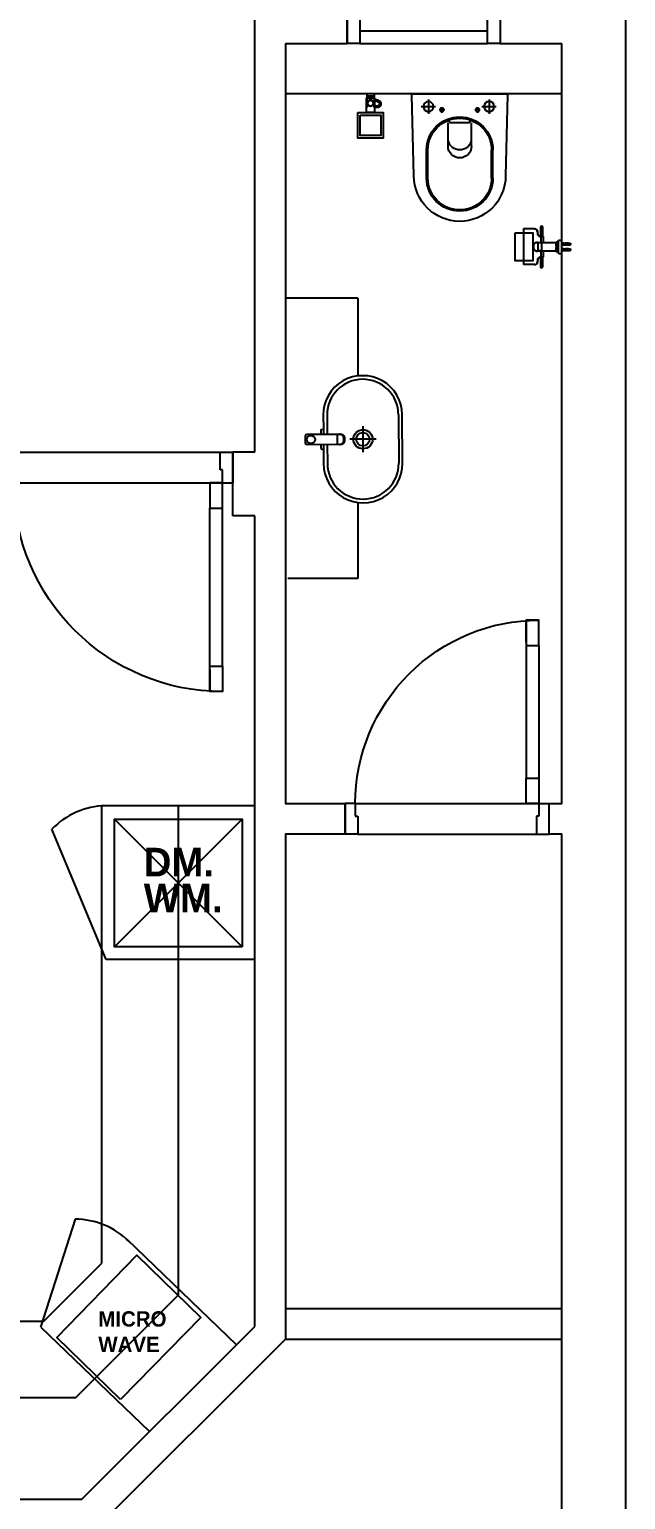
# Model space of a CAD drawing. Extents: x -678889171 to 586587, y -792238163 to 335485.
# Drawn here: x 76153 to 78491, y 50207 to 55978 of the extents above; entities that cross this region are included whole.
import ezdxf

# ---------------------------------------------------------------- set-up
doc = ezdxf.new("R2010")
doc.units = 0
doc.header["$MEASUREMENT"] = 0
doc.set_wipeout_variables(frame=1)
doc.linetypes.add('XR-ATYP39$0$XR-A-TYP-3-5-9-10$0$XR-A-TYP-2-3-4-6-7-8-9-10$0$HIDDEN', pattern=[0.375, 0.25, -0.125])
doc.layers.get('0').update_dxf_attribs({"color": 8})
for name, color, linetype in [('XR-A-9TH-FLOOR$0$A-WALL', 252, 'Continuous'), ('XR-ATYP39$0$XR-A-TYP-3-5-9-10$0$A-ANNO-NOTE', 252, 'Continuous'), ('XR-ATYP39$0$XR-A-TYP-3-5-9-10$0$A-EQPM', 252, 'Continuous'), ('XR-ATYP39$0$XR-A-TYP-3-5-9-10$0$A-FURN-SANT', 252, 'Continuous'), ('XR-ATYP39$0$XR-A-TYP-3-5-9-10$0$A-WALL', 252, 'Continuous'), ('XR-ATYP39$0$XR-A-TYP-3-5-9-10$0$A-WALL-PRHT', 252, 'Continuous'), ('XR-ATYP39$0$XR-A-TYP-3-5-9-10$0$I-WIPEOUT', 252, 'Continuous'), ('XR-ATYP39$0$XR-A-TYP-3-5-9-10$0$XR-A-TYP-2-3-4-6-7-8-9-10$0$A-DOOR', 252, 'Continuous'), ('XR-ATYP39$0$XR-A-TYP-3-5-9-10$0$XR-A-TYP-2-3-4-6-7-8-9-10$0$A-FLOR-OVHD', 252, 'XR-ATYP39$0$XR-A-TYP-3-5-9-10$0$XR-A-TYP-2-3-4-6-7-8-9-10$0$HIDDEN'), ('XR-ATYP39$0$XR-A-TYP-3-5-9-10$0$XR-A-TYP-2-4-6-7-8$0$A-GLAZ', 252, 'Continuous')]:
    doc.layers.add(name, color=color, linetype=linetype)
doc.styles.add('XR-ATYP39$0$XR-A-TYP-3-5-9-10$0$TYPICAL TYPES$0$XREF_1BR$0$KZT', font='')
doc.styles.get('XR-ATYP39$0$XR-A-TYP-3-5-9-10$0$TYPICAL TYPES$0$XREF_1BR$0$KZT').set_extended_font_data('AvantGarde LT Medium', bold=True)

# ---------------------------------------------------------------- blocks, each defined once
blk = doc.blocks.new('XR-ATYP39$0$XR-A-TYP-3-5-9-10$0$XREF_3BR$0$SE4')
at = {"layer": 'XR-ATYP39$0$XR-A-TYP-3-5-9-10$0$A-FURN-SANT'}
for p, q in [((445.2, 452.8), (400.2, 452.8)), ((400.2, 441.8), (400.2, 452.8)), ((409, 452.8), (410.2, 458.3)), ((410.2, 473.4), (410.4, 473.4)), ((410.2, 468.4), (410.2, 466.8)), ((410.2, 467.5), (410.5, 467.5)), ((410.2, 459.3), (410.3, 459.3)), ((410.2, 459.3), (410.2, 458.3)), ((416.2, 481.1), (410.3, 481.1)), ((410.3, 475.3), (410.3, 481.1)), ((410.3, 475.3), (410.3, 475.2)), ((410.3, 475.2), (410.3, 475.2)), ((410.3, 465.7), (410.3, 465.7)), ((410.3, 465.7), (410.3, 465.5)), ((410.3, 459.3), (410.3, 465.5)), ((411.2, 479.3), (415.2, 479.3)), ((411.2, 479.3), (411.2, 478.3)), ((415.2, 478.3), (411.2, 478.3)), ((411.2, 475.3), (415.2, 475.3)), ((411.2, 475.3), (411.2, 474.3)), ((415.2, 474.3), (411.2, 474.3)), ((411.2, 471.3), (415.2, 471.3)), ((411.2, 471.3), (411.2, 470.3)), ((415.2, 470.3), (411.2, 470.3)), ((411.2, 467.3), (412.5, 467.3)), ((411.2, 467.3), (411.2, 466.4)), ((412.5, 466.4), (411.2, 466.4)), ((411.2, 463.3), (412.5, 463.3)), ((411.2, 463.3), (411.2, 462.4)), ((415.2, 462.4), (411.2, 462.4)), ((411.5, 482.3), (414.9, 482.3)), ((412.5, 467.3), (412.5, 467.5)), ((413.2, 467.3), (412.5, 467.3)), ((412.5, 463.8), (412.5, 467.3)), ((414, 463.8), (412.5, 463.8)), ((412.5, 463.2), (412.5, 463.8)), ((414, 463.2), (412.5, 463.2)), ((414, 467.3), (413.2, 467.3)), ((413.2, 452.8), (413.2, 458.3)), ((414, 467.3), (414, 467.5)), ((414, 467.3), (415.2, 467.3)), ((414, 463.8), (414, 467.3)), ((415.2, 466.4), (414, 466.4)), ((414, 463.2), (414, 463.8)), ((414, 463.3), (415.2, 463.3)), ((415.2, 479.3), (415.2, 478.3)), ((415.2, 475.3), (415.2, 474.3)), ((415.2, 471.3), (415.2, 470.3)), ((415.2, 467.3), (415.2, 466.4)), ((415.2, 463.3), (415.2, 462.4)), ((416.2, 467.5), (415.9, 467.5)), ((416.2, 473.4), (416, 473.4)), ((416.2, 475.3), (416.2, 481.1)), ((416.2, 475.3), (416.2, 475.2)), ((416.2, 475.2), (416.2, 475.2)), ((416.2, 466.8), (416.2, 468.4)), ((416.2, 465.7), (416.2, 465.5)), ((416.2, 465.7), (416.2, 465.7)), ((416.2, 459.3), (416.2, 465.5)), ((416.2, 459.3), (416.2, 459.3)), ((416.2, 458.3), (416.2, 459.3)), ((417.5, 452.8), (416.2, 458.3)), ((428, 452.8), (429.2, 458.3)), ((429.2, 473.4), (429.4, 473.4)), ((429.2, 468.4), (429.2, 466.8)), ((429.2, 467.5), (429.5, 467.5)), ((429.3, 459.3), (429.2, 459.3)), ((429.2, 459.3), (429.2, 458.3)), ((435.2, 481.1), (429.3, 481.1)), ((429.3, 475.3), (429.3, 481.1)), ((429.3, 475.3), (429.3, 475.2)), ((429.3, 475.2), (429.3, 475.2)), ((429.3, 465.7), (429.3, 465.7)), ((429.3, 465.7), (429.3, 465.5)), ((429.3, 459.3), (429.3, 465.5)), ((430.2, 479.3), (434.2, 479.3)), ((430.2, 479.3), (430.2, 478.3)), ((434.2, 478.3), (430.2, 478.3)), ((430.2, 475.3), (434.2, 475.3)), ((430.2, 475.3), (430.2, 474.3)), ((434.2, 474.3), (430.2, 474.3)), ((430.2, 471.3), (434.2, 471.3)), ((430.2, 471.3), (430.2, 470.3)), ((434.2, 470.3), (430.2, 470.3)), ((430.2, 467.3), (431.5, 467.3)), ((430.2, 467.3), (430.2, 466.4)), ((431.5, 466.4), (430.2, 466.4)), ((430.2, 463.3), (431.5, 463.3)), ((430.2, 463.3), (430.2, 462.4)), ((434.2, 462.4), (430.2, 462.4)), ((430.5, 482.3), (433.9, 482.3)), ((431.5, 467.3), (431.5, 467.5)), ((432.2, 467.3), (431.5, 467.3)), ((431.5, 463.8), (431.5, 467.3)), ((433, 463.8), (431.5, 463.8)), ((431.5, 463.2), (431.5, 463.8)), ((433, 463.2), (431.5, 463.2)), ((433, 467.3), (432.2, 467.3)), ((432.2, 452.8), (432.2, 458.3)), ((433, 467.3), (433, 467.5)), ((433, 467.3), (434.2, 467.3)), ((433, 463.8), (433, 467.3)), ((434.2, 466.4), (433, 466.4)), ((433, 463.2), (433, 463.8)), ((433, 463.3), (434.2, 463.3)), ((434.2, 479.3), (434.2, 478.3)), ((434.2, 475.3), (434.2, 474.3)), ((434.2, 471.3), (434.2, 470.3)), ((434.2, 467.3), (434.2, 466.4)), ((434.2, 463.3), (434.2, 462.4)), ((435.2, 467.5), (434.9, 467.5)), ((435.2, 473.4), (435, 473.4)), ((435.2, 475.3), (435.2, 481.1)), ((435.2, 475.3), (435.2, 475.2)), ((435.2, 475.2), (435.2, 475.2)), ((435.2, 466.8), (435.2, 468.4)), ((435.2, 465.7), (435.2, 465.5)), ((435.2, 465.7), (435.2, 465.7)), ((435.2, 459.3), (435.2, 465.5)), ((435.2, 459.3), (435.2, 459.3)), ((435.2, 458.3), (435.2, 459.3)), ((436.5, 452.8), (435.2, 458.3)), ((445.2, 441.8), (445.2, 452.8)), ((445.2, 441.8), (400.2, 441.8)), ((404.2, 438.8), (404.2, 441.8)), ((441.2, 438.8), (404.2, 438.8)), ((407.2, 437.1), (407.2, 437.1)), ((407.2, 434.3), (407.2, 437.1)), ((407.7, 437.1), (407.2, 437.1)), ((407.2, 437.1), (407.2, 434.3)), ((407.5, 434.3), (407.2, 434.3)), ((407.2, 434.3), (407.2, 434.3)), ((407.2, 434.3), (407.2, 434.1)), ((407.2, 434.3), (407.2, 434.1)), ((407.2, 434.1), (407.2, 434.1)), ((407.2, 434.1), (407.4, 434.1)), ((407.4, 434.3), (407.4, 434.1)), ((407.4, 434.1), (407.5, 434.1)), ((407.5, 434.3), (407.5, 434.1)), ((408, 434.1), (407.5, 434.1)), ((407.7, 438.8), (407.7, 437.1)), ((408, 437.1), (407.7, 437.1)), ((407.8, 436.2), (407.8, 437.1)), ((407.8, 437.1), (407.8, 436.5)), ((407.9, 436.5), (407.8, 436.5)), ((407.8, 436.5), (407.8, 436.2)), ((407.8, 436.2), (407.8, 436.2)), ((407.8, 436.2), (407.9, 436.2)), ((407.9, 437.1), (407.9, 436.5)), ((407.9, 436.5), (408, 436.5)), ((407.9, 436.2), (407.9, 436.5)), ((407.9, 436.2), (408.4, 436.2)), ((408.2, 437.1), (408, 437.1)), ((408, 436.5), (408, 437.1)), ((408, 437.1), (408, 436.5)), ((408.2, 436.5), (408, 436.5)), ((408, 434.1), (408, 436.2)), ((408.3, 434.5), (408, 434.5)), ((408.4, 434.3), (408, 434.3)), ((408, 434.1), (408.1, 434.1)), ((408.1, 434.3), (408.1, 434.1)), ((408.1, 434.1), (408.4, 434.1)), ((408.2, 436.5), (408.2, 437.1)), ((409.6, 437.1), (408.2, 437.1)), ((409.9, 436.5), (408.2, 436.5)), ((408.3, 434.5), (408.3, 436.2)), ((408.4, 434.5), (408.3, 434.5)), ((408.4, 436.5), (408.4, 434.5)), ((408.9, 434.5), (408.4, 434.5)), ((408.4, 434.5), (408.4, 434.1)), ((409.6, 434.1), (408.4, 434.1)), ((408.7, 384.8), (408.7, 434.1)), ((408.9, 434.5), (408.9, 436.5)), ((408.9, 434.5), (409.3, 434.5)), ((409.3, 434.5), (409.3, 436.5)), ((409.3, 434.5), (409.6, 434.5)), ((411.7, 437.1), (409.6, 437.1)), ((409.6, 434.5), (409.6, 436.5)), ((409.6, 434.1), (409.6, 434.5)), ((409.6, 434.5), (410.1, 434.5)), ((412, 434.1), (409.6, 434.1)), ((409.9, 436.5), (409.9, 437.1)), ((412.4, 436.5), (409.9, 436.5)), ((410.1, 434.5), (410.1, 436.5)), ((410.1, 434.5), (410.5, 434.5)), ((410.5, 434.5), (410.5, 436.5)), ((410.5, 434.5), (411.3, 434.5)), ((411.3, 434.5), (411.3, 436.5)), ((411.3, 434.5), (411.7, 434.5)), ((412.4, 437.1), (411.7, 437.1)), ((411.7, 434.5), (411.7, 436.5)), ((411.7, 434.5), (412.2, 434.5)), ((412, 434.1), (412, 434.5)), ((413.4, 434.1), (412, 434.1)), ((412.2, 434.5), (412.2, 436.5)), ((412.2, 434.5), (412.8, 434.5)), ((412.8, 437.1), (412.4, 437.1)), ((412.4, 436.5), (412.4, 437.1)), ((412.8, 436.5), (412.4, 436.5)), ((413.6, 437.1), (412.8, 437.1)), ((412.8, 436.5), (412.8, 437.1)), ((413.6, 436.5), (412.8, 436.5)), ((412.8, 434.5), (412.8, 436.5)), ((412.8, 434.5), (416, 434.5)), ((413.4, 434.1), (413.4, 434.5)), ((413.4, 434.1), (413.4, 434.5)), ((413.4, 434.1), (413.4, 434.1)), ((415.6, 437.1), (413.6, 437.1)), ((413.6, 436.5), (413.6, 437.1)), ((415.6, 436.5), (413.6, 436.5)), ((414.2, 434.5), (414.2, 434.1)), ((414.6, 434.1), (414.2, 434.1)), ((414.6, 434.5), (414.6, 434.1)), ((414.7, 434.1), (414.6, 434.1)), ((414.7, 434.1), (414.7, 434.5)), ((414.9, 434.1), (414.7, 434.1)), ((414.9, 434.1), (414.9, 434.5)), ((415.1, 434.1), (414.9, 434.1)), ((415.1, 434.1), (415.1, 434.5)), ((415.9, 434.1), (415.1, 434.1)), ((416.2, 437.1), (415.6, 437.1)), ((415.6, 436.5), (415.6, 437.1)), ((416.2, 436.5), (415.6, 436.5)), ((415.9, 434.1), (415.9, 434.5)), ((416.8, 434.1), (415.9, 434.1)), ((416, 434.5), (416, 436.5)), ((416, 434.5), (419.6, 434.5)), ((418.1, 437.1), (416.2, 437.1)), ((416.2, 436.5), (416.2, 437.1)), ((418.1, 436.5), (416.2, 436.5)), ((416.8, 434.1), (416.8, 434.5)), ((418.5, 434.1), (416.8, 434.1)), ((418.8, 437.1), (418.1, 437.1)), ((418.1, 436.5), (418.1, 437.1)), ((418.8, 436.5), (418.1, 436.5)), ((418.5, 434.1), (418.5, 434.5)), ((419.7, 434.1), (418.5, 434.1)), ((419.3, 437.1), (418.8, 437.1)), ((418.8, 436.5), (418.8, 437.1)), ((419.3, 436.5), (418.8, 436.5)), ((419.5, 437.1), (419.3, 437.1)), ((419.3, 436.5), (419.3, 437.1)), ((419.5, 436.5), (419.3, 436.5)), ((419.6, 437.1), (419.5, 437.1)), ((419.5, 436.5), (419.5, 437.1)), ((419.6, 436.5), (419.5, 436.5)), ((420.2, 437.1), (419.6, 437.1)), ((419.6, 436.5), (419.6, 437.1)), ((420.2, 436.5), (419.6, 436.5)), ((419.6, 434.5), (419.6, 436.5)), ((419.6, 434.5), (420.1, 434.5)), ((419.7, 434.1), (419.7, 434.5)), ((420.4, 434.1), (419.7, 434.1)), ((420.1, 434.5), (420.1, 436.5)), ((420.1, 436.5), (420.1, 434.5)), ((420.1, 434.5), (420.1, 434.5)), ((420.1, 434.5), (420.3, 434.5)), ((420.2, 436.5), (420.2, 437.1)), ((420.2, 437.1), (420.2, 437.1)), ((420.3, 437.1), (420.2, 437.1)), ((420.2, 436.5), (420.2, 437.1)), ((420.2, 436.5), (420.2, 436.5)), ((420.3, 434.5), (420.3, 437.1)), ((420.3, 437.1), (420.6, 437.1)), ((420.3, 434.5), (420.6, 434.5)), ((420.4, 434.1), (420.4, 434.5)), ((420.6, 437.1), (420.8, 437.1)), ((420.6, 434.5), (420.6, 437.1)), ((420.6, 434.5), (420.6, 435.1)), ((420.6, 435.1), (420.8, 435.1)), ((420.6, 434.5), (420.6, 435.1)), ((420.6, 434.5), (420.6, 434.5)), ((420.6, 434.5), (420.6, 434.5)), ((420.6, 434.5), (420.9, 434.5)), ((420.8, 435.1), (420.8, 437.1)), ((420.8, 437.1), (422, 437.1)), ((420.8, 435.1), (422, 435.1)), ((420.9, 434.5), (420.9, 435.1)), ((420.9, 434.5), (421.2, 434.5)), ((421.2, 434.5), (421.2, 435.1)), ((421.3, 434.5), (421.2, 434.5)), ((421.3, 434.5), (421.3, 435.1)), ((421.3, 434.5), (422.4, 434.5)), ((422, 435.1), (422, 437.1)), ((422, 437.1), (422.3, 437.1)), ((422, 435.1), (422.3, 435.1)), ((424.9, 437.1), (422.3, 437.1)), ((422.3, 435.1), (422.3, 437.1)), ((422.3, 435.1), (422.7, 435.1)), ((422.4, 434.5), (422.4, 435.1)), ((422.4, 434.5), (422.7, 434.5)), ((422.7, 435.1), (422.7, 437.1)), ((422.7, 435.4), (422.7, 435.4)), ((422.7, 435.4), (422.9, 435.4)), ((422.7, 434.5), (422.7, 435.4)), ((422.7, 435.4), (422.7, 434.5)), ((422.7, 434.5), (422.7, 435.1)), ((422.7, 434.5), (422.7, 435.1)), ((422.7, 434.5), (422.7, 434.5)), ((422.7, 434.5), (422.7, 434.5)), ((422.7, 434.5), (423, 434.5)), ((422.7, 434.3), (422.7, 434.3)), ((422.9, 435.4), (422.9, 437.1)), ((422.9, 435.4), (424, 435.4)), ((423, 434.5), (423, 435.4)), ((423, 434.5), (424.1, 434.5)), ((423.7, 434.5), (423.7, 434.5)), ((424, 435.4), (424, 437.1)), ((424, 435.4), (424, 437.1)), ((424, 435.4), (424, 435.4)), ((424.1, 437.1), (424.1, 434.5)), ((424.2, 434.5), (424.1, 434.5)), ((424.2, 434.5), (424.2, 437.1)), ((424.2, 434.5), (424.5, 434.5)), ((424.5, 434.5), (424.5, 437.1)), ((424.5, 434.5), (424.8, 434.5)), ((424.8, 434.5), (424.8, 437.1)), ((424.8, 437.1), (424.8, 434.5)), ((424.8, 434.5), (424.8, 434.5)), ((424.8, 434.5), (424.9, 434.5)), ((424.9, 437.1), (425.1, 437.1)), ((424.9, 437.1), (424.9, 434.5)), ((424.9, 434.5), (425.1, 434.5)), ((425, 434.1), (425, 434.5)), ((425.7, 434.1), (425, 434.1)), ((425.1, 434.5), (425.1, 437.1)), ((425.2, 437.1), (425.1, 437.1)), ((425.1, 434.5), (425.4, 434.5)), ((425.8, 437.1), (425.2, 437.1)), ((425.2, 437.1), (425.2, 437.1)), ((425.2, 436.5), (425.2, 437.1)), ((425.2, 437.1), (425.2, 436.5)), ((425.8, 436.5), (425.2, 436.5)), ((425.2, 436.5), (425.2, 436.5)), ((425.4, 434.5), (425.4, 436.5)), ((425.4, 434.5), (425.4, 436.5)), ((425.4, 434.5), (425.8, 434.5)), ((425.4, 434.5), (425.4, 434.5)), ((425.7, 434.1), (425.7, 434.5)), ((426.9, 434.1), (425.7, 434.1)), ((425.9, 437.1), (425.8, 437.1)), ((425.8, 436.5), (425.8, 437.1)), ((425.9, 436.5), (425.8, 436.5)), ((425.8, 434.5), (425.8, 436.5)), ((425.8, 434.5), (429.4, 434.5)), ((426.1, 437.1), (425.9, 437.1)), ((425.9, 436.5), (425.9, 437.1)), ((426.1, 436.5), (425.9, 436.5)), ((426.6, 437.1), (426.1, 437.1)), ((426.1, 436.5), (426.1, 437.1)), ((426.6, 436.5), (426.1, 436.5)), ((427.3, 437.1), (426.6, 437.1)), ((426.6, 436.5), (426.6, 437.1)), ((427.3, 436.5), (426.6, 436.5)), ((426.9, 434.1), (426.9, 434.5)), ((428.6, 434.1), (426.9, 434.1)), ((429.3, 437.1), (427.3, 437.1)), ((427.3, 436.5), (427.3, 437.1)), ((429.3, 436.5), (427.3, 436.5)), ((428.6, 434.1), (428.6, 434.5)), ((429.5, 434.1), (428.6, 434.1)), ((429.9, 437.1), (429.3, 437.1)), ((429.3, 436.5), (429.3, 437.1)), ((429.9, 436.5), (429.3, 436.5)), ((429.4, 434.5), (429.4, 436.5)), ((429.4, 434.5), (432.6, 434.5)), ((429.5, 434.1), (429.5, 434.5)), ((430.4, 434.1), (429.5, 434.1)), ((431.8, 437.1), (429.9, 437.1)), ((429.9, 436.5), (429.9, 437.1)), ((431.8, 436.5), (429.9, 436.5)), ((430.4, 434.1), (430.4, 434.5)), ((430.6, 434.1), (430.4, 434.1)), ((430.6, 434.1), (430.6, 434.5)), ((430.7, 434.1), (430.6, 434.1)), ((430.7, 434.1), (430.7, 434.5)), ((430.8, 434.1), (430.7, 434.1)), ((430.8, 434.1), (430.8, 434.5)), ((431.2, 434.1), (430.8, 434.1)), ((431.2, 434.1), (431.2, 434.5)), ((432.6, 437.1), (431.8, 437.1)), ((431.8, 436.5), (431.8, 437.1)), ((432.6, 436.5), (431.8, 436.5)), ((432, 434.1), (432, 434.5)), ((432, 434.5), (432, 434.1)), ((433.4, 434.1), (432, 434.1)), ((432, 434.1), (432, 434.1)), ((433, 437.1), (432.6, 437.1)), ((432.6, 436.5), (432.6, 437.1)), ((433, 436.5), (432.6, 436.5)), ((432.6, 434.5), (432.6, 436.5)), ((432.6, 434.5), (433.3, 434.5)), ((433, 436.5), (433, 437.1)), ((433.7, 437.1), (433, 437.1)), ((435.6, 436.5), (433, 436.5)), ((433.3, 434.5), (433.3, 436.5)), ((433.3, 434.5), (433.7, 434.5)), ((433.4, 434.1), (433.4, 434.5)), ((435.8, 434.1), (433.4, 434.1)), ((435.8, 437.1), (433.7, 437.1)), ((433.7, 434.5), (433.7, 436.5)), ((433.7, 434.5), (434.2, 434.5)), ((434.2, 434.5), (434.2, 436.5)), ((434.2, 434.5), (434.9, 434.5)), ((434.9, 434.5), (434.9, 436.5)), ((434.9, 434.5), (435.3, 434.5)), ((435.3, 434.5), (435.3, 436.5)), ((435.3, 434.5), (435.8, 434.5)), ((435.6, 436.5), (435.6, 437.1)), ((437.2, 436.5), (435.6, 436.5)), ((437.2, 437.1), (435.8, 437.1)), ((435.8, 434.5), (435.8, 436.5)), ((435.8, 434.1), (435.8, 434.5)), ((435.8, 434.5), (436.2, 434.5)), ((437.1, 434.1), (435.8, 434.1)), ((436.2, 434.5), (436.2, 436.5)), ((436.2, 434.5), (436.6, 434.5)), ((436.6, 434.5), (436.6, 436.5)), ((437, 434.5), (436.6, 434.5)), ((436.7, 384.8), (436.7, 434.1)), ((437, 434.5), (437, 436.5)), ((437, 436.2), (437.6, 436.2)), ((437.1, 434.5), (437, 434.5)), ((437.1, 434.5), (437.1, 436.2)), ((437.4, 434.5), (437.1, 434.5)), ((437.1, 434.1), (437.1, 434.5)), ((437.4, 434.3), (437.1, 434.3)), ((437.1, 434.1), (437.3, 434.1)), ((437.4, 437.1), (437.2, 437.1)), ((437.2, 436.5), (437.2, 437.1)), ((437.4, 436.5), (437.2, 436.5)), ((437.3, 434.3), (437.3, 434.1)), ((437.3, 434.1), (437.4, 434.1)), ((437.7, 437.1), (437.4, 437.1)), ((437.4, 436.5), (437.4, 437.1)), ((437.4, 434.1), (437.4, 436.2)), ((437.9, 434.1), (437.4, 434.1)), ((437.5, 436.5), (437.5, 437.1)), ((437.5, 436.5), (437.6, 436.5)), ((437.6, 436.5), (437.6, 437.1)), ((437.6, 436.5), (437.6, 437.1)), ((437.6, 436.5), (437.6, 436.5)), ((437.6, 436.2), (437.6, 436.5)), ((437.6, 436.2), (437.6, 436.5)), ((437.6, 436.2), (437.6, 436.2)), ((437.6, 436.2), (437.7, 436.2)), ((437.7, 438.8), (437.7, 437.1)), ((438.2, 437.1), (437.7, 437.1)), ((437.7, 436.2), (437.7, 437.1)), ((438.2, 434.3), (437.9, 434.3)), ((437.9, 434.3), (437.9, 434.1)), ((437.9, 434.1), (438.1, 434.1)), ((438.1, 434.3), (438.1, 434.1)), ((438.1, 434.1), (438.3, 434.1)), ((438.2, 437.1), (438.3, 437.1)), ((438.2, 434.3), (438.2, 437.1)), ((438.3, 434.3), (438.2, 434.3)), ((438.3, 434.3), (438.3, 437.1)), ((438.3, 434.3), (438.3, 434.1)), ((438.3, 434.1), (438.3, 434.3)), ((438.3, 434.1), (438.3, 434.1)), ((441.2, 438.8), (441.2, 441.8)), ((367.7, 388.8), (357.7, 388.8)), ((357.7, 380.8), (367.7, 380.8)), ((362.7, 361.1), (362.7, 361.9)), ((362.7, 361.1), (362.7, 324.1)), ((367.7, 388.8), (367.7, 380.8)), ((387.7, 388.8), (367.7, 388.8)), ((367.7, 380.8), (387.6, 380.8)), ((377.7, 371.5), (372.7, 371.5)), ((372.7, 371.5), (372.7, 370.6)), ((372.7, 370.6), (377.7, 370.6)), ((377.7, 370.6), (377.7, 371.5)), ((387.7, 382.7), (387.7, 390.8)), ((407.7, 390.8), (387.7, 390.8)), ((407.7, 382.7), (387.7, 382.7)), ((387.7, 381.5), (387.7, 382.7)), ((407.7, 382.7), (407.7, 390.8)), ((407.7, 382.7), (407.7, 390.8)), ((408.7, 390.8), (407.7, 390.8)), ((407.7, 369.6), (407.7, 382.7)), ((407.7, 378.8), (408.7, 378.8)), ((408.7, 384.8), (436.7, 384.8)), ((408.7, 372.3), (408.7, 384.8)), ((408.7, 372.3), (436.7, 372.3)), ((437.7, 390.8), (436.7, 390.8)), ((436.7, 384.8), (436.7, 372.3)), ((436.7, 378.8), (437.7, 378.8)), ((437.7, 390.8), (437.7, 382.7)), ((457.7, 390.8), (437.7, 390.8)), ((437.7, 390.8), (437.7, 382.7)), ((437.7, 382.7), (437.7, 369.6)), ((457.7, 382.7), (437.7, 382.7)), ((457.7, 390.8), (457.7, 382.7)), ((478.7, 388.8), (457.7, 388.8)), ((457.7, 382.7), (457.7, 381.5)), ((457.8, 380.8), (478.7, 380.8)), ((467.7, 370.6), (467.7, 371.5)), ((472.7, 371.5), (467.7, 371.5)), ((467.7, 370.6), (472.7, 370.6)), ((472.7, 370.6), (472.7, 371.5)), ((478.7, 380.8), (478.7, 388.8)), ((485.8, 388.8), (478.7, 388.8)), ((478.7, 380.8), (485.8, 380.8)), ((482.7, 361.9), (482.7, 361.1)), ((482.7, 361.1), (482.7, 324.1)), ((488.9, 388.8), (485.8, 388.8)), ((485.8, 380.8), (488.9, 380.8)), ((362.8, 324.1), (482.6, 324.1))]:
    blk.add_line(p, q, dxfattribs=at)
for points in [[(407.2, 434.1), (438.3, 434.1), (438.3, 437.1), (407.2, 437.1)], [(376.8, 294.5), (468.7, 294.5), (468.7, 356), (376.8, 356)]]:
    blk.add_lwpolyline(points, close=True, dxfattribs=at)
for centre, radius, start, end in [((420.6, 434.8), 0.303, 249.713, 266.578), ((420.6, 434.6), 0.191, 245.5072, 295.3419), ((420.8, 433.8), 0.688, 95.9832, 109.0037), ((420.8, 433.9), 0.513, 94.8314, 107.1936), ((421.2, 430.6), 3.86, 76.2872, 96.7169), ((422.3, 434.5), 0.178, 230.815, 271.7767), ((422.9, 435.5), 1.25, 262.2328, 271.7069), ((423.2, 434.5), 0.178, 268.2233, 308.9187), ((424.2, 430.5), 3.94, 82.708, 103.5674), ((424.6, 433.8), 0.688, 70.9963, 84.0168), ((424.6, 433.9), 0.519, 72.5665, 84.4833), ((424.8, 434.8), 0.303, 273.422, 290.287), ((357.7, 384.8), 4, 90, 270), ((372.7, 361.5), 10, 89.9854, 177.4108), ((372.7, 360.6), 9.98, 89.8092, 177.2539), ((377.5, 380.8), 10.3, 271.4545, 3.7433), ((377.6, 381.5), 10, 270.7148, 351.5135), ((382.8, 381.5), 4.95, 342.2494, 1.6628), ((462.7, 381.5), 4.95, 178.3503, 197.7376), ((468, 380.8), 10.3, 176.2277, 268.5745), ((467.8, 381.5), 9.96, 188.2757, 269.496), ((472.7, 361.5), 10, 2.5889, 90.0149), ((472.7, 360.6), 9.98, 2.7464, 90.1904), ((488.9, 384.8), 4, 270, 90), ((374.1, 177.9), 146.7, 94.406, 94.4421), ((472.5, 204.6), 120, 85.1228, 85.1671)]:
    blk.add_arc(centre, radius, start, end, dxfattribs=at)
for centre, major_axis, ratio, start_param, end_param in [((413.2, 473.4), (0, 10.5), 0.285569, 1.403348, 1.570796), ((413.2, 473.4), (0, -6.74), 0.445101, 4.712389, 4.895847), ((413.2, 470.9), (0, 6.74), 0.445101, 1.209195, 1.545119), ((413.2, 471.3), (0, -8.33), 0.359989, 4.738067, 5.192367), ((413.2, 468.4), (0, 8.33), 0.359989, 1.39272, 1.673729), ((413.2, 466.8), (0, 6.74), 0.445101, 1.467863, 1.738244), ((413.2, 471.4), (-0.8, -51.9), 0.055876, -1.314474, -1.20343), ((413.2, 477), (0, -10.5), 0.285569, -1.403348, -1.209195), ((413.2, 464.4), (0, 6.74), 0.445101, 1.090818, 1.403348), ((413.2, 480), (3, 0), 0.760351, 3.989655, 5.435123), ((413.2, 476), (3, 0), 0.760351, 3.989655, 5.435123), ((413.2, 472), (3, 0), 0.760351, 3.989655, 5.435123), ((413.2, 468.6), (3, 0), 0.976011, 3.989655, 4.459709), ((413.2, 464.6), (3, 0), 0.976011, 3.989655, 5.435123), ((413.2, 474.3), (0, -7.06), 0.425017, 6.030505, 6.283185), ((413.2, 471.4), (-2.9, -51.9), 0.014553, 1.205061, 1.316105), ((413.2, 474.3), (0, 7.06), 0.425017, 3.141593, 3.394273), ((413.2, 471.4), (2.9, -51.9), 0.014553, -1.316105, -1.205061), ((413.2, 468.6), (3, 0), 0.976011, 4.965069, 5.435123), ((413.2, 471.3), (0, -8.33), 0.359989, 1.090818, 1.545119), ((413.2, 464.4), (0, 6.74), 0.445101, 4.879837, 5.192367), ((413.2, 477), (0, -10.5), 0.285569, 1.209195, 1.403348), ((413.2, 470.9), (0, 6.74), 0.445101, 4.738067, 5.073991), ((413.2, 473.4), (0, 10.5), 0.285569, 4.712389, 4.879837), ((413.2, 473.4), (0, 6.74), 0.445101, 4.528931, 4.712389), ((413.2, 468.4), (0, 8.33), 0.359989, 4.609456, 4.890466), ((413.2, 466.8), (0, 6.74), 0.445101, 4.544941, 4.815322), ((413.2, 471.4), (0.8, -51.9), 0.055876, 1.20343, 1.314474), ((432.2, 473.4), (0, 10.5), 0.285569, 1.403348, 1.570796), ((432.2, 473.4), (0, 6.74), 0.445101, 1.570796, 1.754254), ((432.2, 470.9), (0, 6.74), 0.445101, 1.209195, 1.545119), ((432.2, 471.3), (0, -8.33), 0.359989, 4.738067, 5.192367), ((432.2, 468.4), (0, 8.33), 0.359989, 1.39272, 1.673729), ((432.2, 466.8), (0, 6.74), 0.445101, 1.467863, 1.738244), ((432.2, 471.4), (-0.8, -51.9), 0.055876, -1.314474, -1.20343), ((432.2, 477), (0, -10.5), 0.285569, -1.403348, -1.209195), ((432.2, 464.4), (0, 6.74), 0.445101, 1.090818, 1.403348), ((432.2, 480), (3, 0), 0.760351, 3.989655, 5.435123), ((432.2, 476), (3, 0), 0.760351, 3.989655, 5.435123), ((432.2, 472), (3, 0), 0.760351, 3.989655, 5.435123), ((432.2, 468.6), (3, 0), 0.976011, 3.989655, 4.459709), ((432.2, 464.6), (3, 0), 0.976011, 3.989655, 5.435123), ((432.2, 474.3), (0, -7.06), 0.425017, 6.030505, 6.283185), ((432.2, 471.4), (-2.9, -51.9), 0.014553, 1.205061, 1.316105), ((432.2, 474.3), (0, 7.06), 0.425017, 3.141593, 3.394273), ((432.2, 471.4), (2.9, -51.9), 0.014553, -1.316105, -1.205061), ((432.2, 468.6), (3, 0), 0.976011, 4.965069, 5.435123), ((432.2, 471.3), (0, -8.33), 0.359989, 1.090818, 1.545119), ((432.2, 464.4), (0, 6.74), 0.445101, 4.879837, 5.192367), ((432.2, 477), (0, -10.5), 0.285569, 1.209195, 1.403348), ((432.2, 470.9), (0, 6.74), 0.445101, 4.738067, 5.073991), ((432.2, 473.4), (0, 10.5), 0.285569, 4.712389, 4.879837), ((432.2, 473.4), (0, -6.74), 0.445101, 1.387338, 1.570796), ((432.2, 468.4), (0, 8.33), 0.359989, 4.609456, 4.890466), ((432.2, 466.8), (0, 6.74), 0.445101, 4.544941, 4.815322), ((432.2, 471.4), (0.8, -51.9), 0.055876, 1.20343, 1.314474), ((420.6, 434.6), (-0.068, 0.171), 0.902963, 2.7256, 3.147611), ((424.8, 434.6), (0.068, 0.171), 0.902963, 3.133356, 3.557585), ((485.8, 384.8), (0, -4), 0.707107, 3.141593, 6.283185), ((488.9, 384.8), (0, -4), 0.707107, 3.141593, 6.283185)]:
    blk.add_ellipse(centre, major_axis=major_axis, ratio=ratio, start_param=start_param, end_param=end_param, dxfattribs=at)
for points in [[(410.3, 481.1), (410.7, 481.5), (411.1, 481.9), (411.5, 482.3)], [(416.2, 481.1), (415.8, 481.5), (415.4, 481.9), (414.9, 482.3)], [(429.3, 481.1), (429.7, 481.5), (430.1, 481.9), (430.5, 482.3)], [(435.2, 481.1), (434.8, 481.5), (434.4, 481.9), (433.9, 482.3)], [(420.6, 434.5), (420.5, 434.5), (420.5, 434.4), (420.6, 434.4)], [(420.5, 434.4), (420.5, 434.4), (420.5, 434.4), (420.6, 434.4)], [(420.8, 434.4), (420.8, 434.4), (420.7, 434.4), (420.7, 434.4)], [(424.7, 434.4), (424.7, 434.4), (424.7, 434.4), (424.7, 434.4)], [(424.8, 434.4), (424.9, 434.4), (424.9, 434.5), (424.9, 434.5)], [(424.8, 434.4), (424.9, 434.4), (424.9, 434.4), (424.9, 434.4)]]:
    blk.add_open_spline(points, degree=3, dxfattribs=at)
for points, knots in [([(420.4, 434.5), (420.4, 434.5), (420.4, 434.5), (420.5, 434.4), (420.5, 434.4)], [0, 0, 0, 0, 0.233221, 1, 1, 1, 1]), ([(420.7, 434.4), (420.8, 434.5), (420.9, 434.5), (421, 434.5), (421.1, 434.5), (421.4, 434.5), (421.5, 434.5), (421.8, 434.4), (422, 434.4), (422.2, 434.4), (422.2, 434.4), (422.3, 434.3)], [0, 0, 0, 0, 0.125, 0.125, 0.25, 0.25, 0.5, 0.5, 0.75, 0.75, 1, 1, 1, 1]), ([(422.1, 434.4), (422.2, 434.4), (422.2, 434.3), (422.2, 434.3), (422.3, 434.3), (422.4, 434.3), (422.5, 434.3), (422.6, 434.3), (422.7, 434.3), (422.7, 434.3)], [0, 0, 0, 0, 0.081315, 0.172885, 0.303173, 0.525174, 0.708317, 0.899275, 1, 1, 1, 1]), ([(422.3, 434.3), (422.3, 434.3), (422.3, 434.3), (422.3, 434.3), (422.4, 434.3), (422.5, 434.3), (422.5, 434.3), (422.6, 434.3), (422.7, 434.3), (422.7, 434.3)], [0, 0, 0, 0, 0.25, 0.25, 0.5, 0.5, 0.75, 0.75, 1, 1, 1, 1]), ([(422.7, 434.3), (422.8, 434.3), (422.8, 434.3), (422.9, 434.3), (423, 434.3), (423, 434.3), (423.1, 434.3), (423.1, 434.3), (423.2, 434.3), (423.2, 434.3)], [0, 0, 0, 0, 0.25, 0.25, 0.5, 0.5, 0.75, 0.75, 1, 1, 1, 1]), ([(422.9, 434.3), (422.9, 434.3), (423, 434.3), (423.1, 434.3), (423.1, 434.3), (423.2, 434.3), (423.3, 434.4), (423.3, 434.4), (423.3, 434.4)], [0, 0, 0, 0, 0.012674, 0.296722, 0.605834, 0.842756, 0.990911, 1, 1, 1, 1]), ([(423.2, 434.3), (423.2, 434.3), (423.2, 434.4), (423.3, 434.4), (423.3, 434.4), (423.5, 434.4), (423.6, 434.4), (423.9, 434.5), (424.1, 434.5), (424.4, 434.5), (424.5, 434.5), (424.7, 434.4)], [0, 0, 0, 0, 0.125, 0.125, 0.25, 0.25, 0.5, 0.5, 0.75, 0.75, 1, 1, 1, 1]), ([(424.8, 434.4), (424.8, 434.4), (424.8, 434.4), (424.9, 434.4), (424.9, 434.4), (424.9, 434.4)], [0, 0, 0, 0, 0.418647, 0.862444, 1, 1, 1, 1]), ([(424.9, 434.4), (424.9, 434.4), (425, 434.4), (425, 434.5), (425, 434.5)], [0, 0, 0, 0, 0.310918, 1, 1, 1, 1]), ([(407.7, 370.5), (407.7, 368.6), (408, 366.9), (409.4, 363.5), (410.4, 362.1), (412.5, 360.2), (413.3, 359.6), (414.9, 358.6), (415.8, 358.2), (418.6, 357.2), (420.6, 356.8), (424.7, 356.8), (426.8, 357.2), (429.6, 358.2), (430.5, 358.6), (432.1, 359.6), (432.9, 360.1), (434.3, 361.4), (434.9, 362.1), (435.9, 363.6), (436.3, 364.4), (437.4, 366.8), (437.7, 368.6), (437.7, 370.5)], [0, 0, 0, 0, 0.125, 0.125, 0.25, 0.25, 0.3125, 0.3125, 0.375, 0.375, 0.5, 0.5, 0.625, 0.625, 0.6875, 0.6875, 0.75, 0.75, 0.8125, 0.8125, 0.875, 0.875, 1, 1, 1, 1]), ([(437.7, 369.6), (437.7, 367.7), (437.4, 366), (436, 362.6), (435, 361.2), (432.9, 359.3), (432.2, 358.7), (430.5, 357.7), (429.6, 357.3), (426.8, 356.3), (424.8, 356), (420.7, 356), (418.6, 356.3), (415.8, 357.3), (414.9, 357.7), (413.3, 358.7), (412.5, 359.3), (411.2, 360.5), (410.6, 361.2), (409.5, 362.7), (409.1, 363.5), (408, 365.9), (407.7, 367.7), (407.7, 369.6)], [0, 0, 0, 0, 0.125, 0.125, 0.25, 0.25, 0.3125, 0.3125, 0.375, 0.375, 0.5, 0.5, 0.625, 0.625, 0.6875, 0.6875, 0.75, 0.75, 0.8125, 0.8125, 0.875, 0.875, 1, 1, 1, 1])]:
    blk.add_open_spline(points, degree=3, knots=knots, dxfattribs=at)
blk = doc.blocks.new('XR-ATYP39$0$XR-A-TYP-3-5-9-10$0$XREF_3BR$0$YHFH')
at = {"layer": 'XR-ATYP39$0$XR-A-TYP-3-5-9-10$0$A-FURN-SANT'}
for p, q in [((3812.9, 8626), (3812.9, 8570.1)), ((4093.3, 8605.1), (3983.3, 8605.1)), ((4093.3, 8600), (3983.3, 8600)), ((3785, 8598.1), (3840.8, 8598.1)), ((3836.2, 8545.1), (3815.7, 8545.1)), ((3825.9, 8534.2), (3825.9, 8555.2)), ((3873.8, 8514.4), (3865.7, 8517.3)), ((3968.3, 8521.1), (3877.1, 8521.1)), ((3877.1, 8440.4), (3877.1, 8509.7)), ((3873.8, 8435.7), (3865.7, 8432.8)), ((3968.3, 8429), (3877.1, 8429)), ((3812.9, 8388), (3812.9, 8332.1)), ((3836.2, 8405.1), (3815.7, 8405.1)), ((3825.9, 8415.9), (3825.9, 8394.9)), ((3785, 8360.1), (3840.8, 8360.1)), ((4093.3, 8350.1), (3983.3, 8350.1)), ((4093.3, 8345.1), (3983.3, 8345.1))]:
    blk.add_line(p, q, dxfattribs=at)
blk.add_lwpolyline([(3763.3, 8292.6, 0.420556), (3768.4, 8287.6), (4085, 8295.1, 0.990797), (4085, 8655.1), (3768.3, 8662.6, 0.414202), (3763.3, 8657.6)], format="xyb", close=True, dxfattribs=at)
for centre, radius in [((3812.9, 8598.1), 20), ((3825.9, 8545.1), 7.5), ((3812.9, 8360.1), 20), ((3825.9, 8405.1), 7.5)]:
    blk.add_circle(centre, radius, dxfattribs=at)
for centre, radius, start, end in [((3983.3, 8475.1), 130, 90, 270), ((3983.3, 8475.1), 125, 90, 270), ((4093.3, 8475.1), 130, 270, 90), ((4093.3, 8475.1), 125, 270, 90), ((3872.1, 8509.7), 5, 0, 70.24146), ((3937.1, 8475.1), 46, 284.20331, 75.79669), ((3968.3, 8475.1), 46, 270, 90), ((3872.1, 8440.4), 5, 289.75854, 0)]:
    blk.add_arc(centre, radius, start, end, dxfattribs=at)
blk = doc.blocks.new('XR-ATYP39$0$XR-A-TYP-3-5-9-10$0$A$C1e9f3e9b')
at = {"layer": 'XR-ATYP39$0$XR-A-TYP-3-5-9-10$0$A-FURN-SANT'}
blk.add_circle((0, 0), 16.1, dxfattribs=at)
blk.add_wipeout([(358.4, 96.7), (359.7, -93.3), (340.9, -178.2), (295.9, -224), (219.8, -251), (151.8, -246.1), (102.7, -216.6), (71.6, -181.4), (49.7, -94.6), (48.4, 95.4), (66.7, 174.5), (103.5, 217), (175.6, 249.7), (242.7, 248.1), (282.8, 229.3), (329.4, 184.3)]).dxf.layer = 'XR-ATYP39$0$XR-A-TYP-3-5-9-10$0$A-FURN-SANT'
for p, q in [((63.4, 95.5), (64, 19.6)), ((343.4, 96.6), (344.7, -93.4)), ((48.9, 42), (49, 19.5)), ((103.9, -18.9), (103.8, 19.7)), ((255.5, 1.1), (153.1, 0.6)), ((203.8, 51.8), (204.3, -50.1)), ((49.1, -19.1), (49.2, -41.6)), ((64.1, -19), (64.7, -94.5))]:
    blk.add_line(p, q, dxfattribs=at)
for points in [[(39.1, -19.1), (39.2, -34.8, 0.36397), (41.7, -37.8), (46.7, -38.6, -0.36397), (49.2, -41.6), (49.7, -94.6, 1), (359.7, -93.3), (358.4, 96.7, 1), (48.4, 95.4), (48.9, 42, -0.36397), (46.4, 39), (41.4, 38.1, 0.36397), (38.9, 35.1), (39, 19.5)], [(108.3, -18.9, 0.465324), (129.5, -2.5), (129.4, 3.6, 0.465324), (108.1, 19.8)]]:
    blk.add_lwpolyline(points, format="xyb", dxfattribs=at)
blk.add_lwpolyline([(-14.8, -19.4), (112.4, -18.8, 0.465324), (133.5, -2.5), (133.5, 3.6, 0.465324), (112.2, 19.8), (-15, 19.2, 0.414214), (-23, 11.1), (-22.9, -11.3, 0.414214)], format="xyb", close=True, dxfattribs=at)
for centre, radius in [((204.3, 0.8), 37.5), ((204, 0.8), 26)]:
    blk.add_circle(centre, radius, dxfattribs=at)
for centre, start, end in [((203.4, 96.1), 0.23857, 180.23857), ((204.7, -93.9), 180.23857, 0.23857)]:
    blk.add_arc(centre, 140, start, end, dxfattribs=at)
blk = doc.blocks.new('XR-ATYP39$0$XR-A-TYP-3-5-9-10$0$Main builing-00$0$210915_PA_Layout$0$Xref_Tower B_01-09F|Gutter1')
blk.add_wipeout([(0, 0), (0, -0.1), (0.1, -0.1), (0.1, 0)]).dxf.layer = 'XR-ATYP39$0$XR-A-TYP-3-5-9-10$0$I-WIPEOUT'
for points in [[(0, 0), (0.1, 0), (0.1, -0.1), (0, -0.1)], [(0.01, -0.01), (0.09, -0.01), (0.09, -0.09), (0.01, -0.09)]]:
    blk.add_lwpolyline(points, close=True)
blk = doc.blocks.new('XR-ATYP39$0$XR-A-TYP-3-5-9-10$0$Main builing-00$0$210915_PA_Layout$0$A$C42064D30')
blk.add_wipeout([(15.7, -72.9), (15.7, -16.2), (14.8, -15.6), (14.8, 0), (-15, 0), (-14.8, -15.6), (-15.7, -16.2), (-15.7, -20.9), (-19.5, -21), (-24.7, -21.8), (-29.7, -23.4), (-34.1, -26.2), (-37.5, -29.9), (-40.1, -34.8), (-40.8, -39.3), (-40.4, -43.4), (-38.8, -47.1), (-36.4, -50.1), (-33, -52.2), (-28.5, -53.7), (-23.9, -53.5), (-19.1, -52.7), (-15.7, -51.7), (-15.7, -45.5), (-19.5, -46.5), (-25, -47.6), (-28.9, -47.6), (-31.1, -46.5), (-33.4, -44.5), (-34.6, -41.5), (-34.6, -38), (-33.8, -35.3), (-32.2, -32.5), (-29.8, -30.5), (-26.1, -28.5), (-21.9, -27.4), (-17.6, -26.8), (-15.7, -26.9), (-15.7, -20.9), (-15.7, -72.9)]).dxf.layer = 'XR-ATYP39$0$XR-A-TYP-3-5-9-10$0$A-FURN-SANT'
at = {"layer": 'XR-ATYP39$0$XR-A-TYP-3-5-9-10$0$A-FURN-SANT'}
for points in [[(-11.5, -50), (-14.5, -50), (-15, 0), (15, 0), (14.5, -50), (11.5, -50)], [(-14.8, -15.6), (-15, 0), (15, 0), (14.8, -15.6)], [(15.7, -16.2), (-15.7, -16.2)], [(-13.5, -14.8), (13.5, -14.8)], [(-12.4, -11.8), (12.4, -11.8)], [(-11.5, -36.4), (-11.5, -50)], [(11.5, -36.4), (11.5, -50)]]:
    blk.add_lwpolyline(points, dxfattribs=at)
for points in [[(-15.6, -20.9, 0.127976), (-30.7, -24, 0.250832), (-40.6, -37.9, 0.487455), (-25.2, -53.6, 0.040635), (-15.7, -51.7, 0.040635)], [(-15.7, -26.9, 0.129566), (-28, -29.4, 0.250832), (-34.7, -38.7, 0.487455), (-25.9, -47.6, 0.048655), (-15.7, -45.5, 0.044421)]]:
    blk.add_lwpolyline(points, format="xyb", dxfattribs=at)
blk.add_lwpolyline([(-15.7, -72.9), (15.7, -72.9), (15.7, -16.2), (13.5, -14.8), (12.4, -11.8), (12.9, -11.2), (12.9, -9.3), (10.9, -7.6), (8.2, -6.9), (-8.2, -6.9), (-10.9, -7.6), (-12.9, -9.3), (-12.9, -11.2), (-12.4, -11.8), (-13.5, -14.8), (-15.7, -16.2)], close=True, dxfattribs=at)
blk.add_circle((0, -36.4), 11.5, dxfattribs=at)
blk.add_arc((0, -36.4), 11.5, 0, 180, dxfattribs=at)
blk = doc.blocks.new('*U1481')
for p, q in [((0, -20), (0, -140)), ((50, -20), (0, -20)), ((50, -90), (50, -20)), ((850, -90), (850, -20)), ((850, -20), (900, -20)), ((900, -20), (900, -140)), ((40, -140), (40, -90)), ((40, -90), (50, -90)), ((860, -90), (850, -90)), ((860, -140), (860, -90)), ((40, -140), (0, -140)), ((860, -140), (900, -140)), ((40, -860), (40, -240)), ((90, -860), (90, -240))]:
    blk.add_line(p, q)
for points in [[(90, -240), (40, -240), (40, -140), (90, -140), (90, -227)], [(90, -860), (40, -860), (40, -960), (90, -960), (90, -873), (90, -960)]]:
    blk.add_lwpolyline(points, close=True)
blk.add_arc((40, -140), 820, 270, 360)
at = {"layer": 'XR-ATYP39$0$XR-A-TYP-3-5-9-10$0$XR-A-TYP-2-3-4-6-7-8-9-10$0$A-FLOR-OVHD'}
for p, q in [((850, -20), (50, -20)), ((860, -140), (40, -140))]:
    blk.add_line(p, q, dxfattribs=at)
blk = doc.blocks.new('*U1486')
for p, q in [((40, 720), (40, 200)), ((90, 720), (90, 200)), ((0, -20), (0, 100)), ((40, 100), (0, 100)), ((40, 100), (40, 50)), ((760, 100), (760, 50)), ((760, 100), (800, 100)), ((800, -20), (800, 100)), ((40, 50), (50, 50)), ((50, 50), (50, -20)), ((760, 50), (750, 50)), ((750, 50), (750, -20)), ((50, -20), (0, -20)), ((750, -20), (800, -20))]:
    blk.add_line(p, q)
for points in [[(90, 720), (40, 720), (40, 820), (90, 820), (90, 733), (90, 820)], [(90, 200), (40, 200), (40, 100), (90, 100), (90, 187)]]:
    blk.add_lwpolyline(points, close=True)
blk.add_arc((40, 100), 720, 0, 90)
at = {"layer": 'XR-ATYP39$0$XR-A-TYP-3-5-9-10$0$XR-A-TYP-2-3-4-6-7-8-9-10$0$A-FLOR-OVHD'}
for p, q in [((760, 100), (40, 100)), ((750, -20), (50, -20))]:
    blk.add_line(p, q, dxfattribs=at)
blk = doc.blocks.new('*U1484')
at = {"layer": 'XR-ATYP39$0$XR-A-TYP-3-5-9-10$0$XR-A-TYP-2-4-6-7-8$0$A-GLAZ'}
for p, q in [((80476.1, 59997.1), (79976.1, 59997.1)), ((79976.1, 59947.1), (80476.1, 59947.1)), ((79976.1, 59897.1), (80476.1, 59897.1))]:
    blk.add_line(p, q, dxfattribs=at)
blk.add_lwpolyline([(79926.1, 60147.1), (80526.1, 60147.1)], dxfattribs=at)
for points in [[(79926.1, 59997.1), (79976.1, 59997.1), (79976.1, 59897.1), (79926.1, 59897.1)], [(80476.1, 59997.1), (80526.1, 59997.1), (80526.1, 59897.1), (80476.1, 59897.1)]]:
    blk.add_lwpolyline(points, close=True, dxfattribs=at)
blk = doc.blocks.new('XR-ATYP39')
at = {"layer": 'XR-ATYP39$0$XR-A-TYP-3-5-9-10$0$A-EQPM'}
for p, q in [((79237.3, 37613), (79237.3, 39408.8)), ((79837.3, 39408.8), (79237.3, 39408.8)), ((79537.3, 37488.7), (79537.3, 39408.8)), ((79837.3, 38805.3), (79254.1, 38805.3)), ((79334.9, 37707), (79765.6, 37292.7)), ((79009.3, 37385), (79237.3, 37613)), ((79133.6, 37085), (79537.3, 37488.7)), ((78008.1, 37385), (79009.3, 37385)), ((78998.5, 37362.4), (79424.8, 36951.9)), ((79133.6, 37085), (78008.1, 37085))]:
    blk.add_line(p, q, dxfattribs=at)
at = {"layer": 'XR-ATYP39$0$XR-A-TYP-3-5-9-10$0$A-EQPM', "elevation": 0}
for points in [[(79254.1, 38805.3), (79041.7, 39317.2)], [(78998.5, 37362.4), (79133.4, 37785.7)]]:
    blk.add_lwpolyline(points, dxfattribs=at)
at = {"layer": 'XR-ATYP39$0$XR-A-TYP-3-5-9-10$0$A-EQPM'}
for points in [[(79787.3, 38855.4), (79287.3, 38855.4), (79287.3, 39355.4), (79787.3, 39355.4)], [(79310.5, 37077.4), (79060.1, 37321.9), (79374.4, 37643.9), (79624.9, 37399.4)]]:
    blk.add_lwpolyline(points, close=True, dxfattribs=at)
for points in [[(79787.3, 38855.4), (79287.3, 39355.4)], [(79787.3, 39355.4), (79287.3, 38855.4)]]:
    blk.add_lwpolyline(points, dxfattribs=at)
for centre, start, end in [((79256.7, 39110.8), 91.08287, 136.30141), ((79133, 37487.6), 44.82741, 90.04595)]:
    blk.add_arc(centre, 298, start, end, dxfattribs=at)
at = {"layer": 'XR-ATYP39$0$XR-A-TYP-3-5-9-10$0$A-FURN-SANT'}
for p, q in [((81040.8, 42202.8), (79960.9, 42202.7)), ((80241.5, 41401.3), (79962.6, 41401.5)), ((80241.5, 41401.3), (80241, 40301.2)), ((80241, 40301.2), (79966.5, 40301.2))]:
    blk.add_line(p, q, dxfattribs=at)
at = {"layer": 'XR-ATYP39$0$XR-A-TYP-3-5-9-10$0$A-WALL'}
for p, q in [((81291.3, 43266.9), (81291.4, 36063.5)), ((79837.3, 40796.8), (79837.3, 42650.8)), ((80199.3, 42650.8), (80199.3, 42400.8)), ((80799.3, 42650.8), (80799.3, 42400.8)), ((79957.3, 42400.8), (80199.3, 42400.8)), ((80799.3, 42400.8), (81041.4, 42400.8)), ((79837.3, 40796.8), (79751.1, 40796.8)), ((79751.1, 40546.8), (79751.1, 40796.8)), ((79837.3, 40546.8), (79751.1, 40546.8)), ((79837.3, 37364.5), (79837.3, 40546.8)), ((79157.8, 36685), (79837.3, 37364.5)), ((79207.6, 36565), (79957.3, 37314.7)), ((79157.8, 36685), (76637.3, 36685))]:
    blk.add_line(p, q, dxfattribs=at)
at = {"layer": 'XR-ATYP39$0$XR-A-TYP-3-5-9-10$0$A-WALL-PRHT', "ltscale": 0.05}
for p, q in [((79957.3, 37434.7), (81041.4, 37434.7)), ((79957.3, 37314.7), (81041.4, 37314.7))]:
    blk.add_line(p, q, dxfattribs=at)
at = {"layer": 'XR-ATYP39$0$XR-A-TYP-3-5-9-10$0$A-FURN-SANT'}
for name, p, xscale, yscale, zscale, rotation in [('XR-ATYP39$0$XR-A-TYP-3-5-9-10$0$Main builing-00$0$210915_PA_Layout$0$Xref_Tower B_01-09F|Gutter1', (80241, 42129.9), 999.9999999999957, 999.9999999999957, 999.9999999999957, 0.01245353892952697), ('XR-ATYP39$0$XR-A-TYP-3-5-9-10$0$XREF_3BR$0$SE4', (80513.1, 42095.9, 0), 1.166667827585022, 1.166667827585022, 1.166667827585022, 270.0102277009842)]:
    blk.add_blockref(name, p, dxfattribs=dict(at, xscale=xscale, yscale=yscale, zscale=zscale, rotation=rotation))
at = {"layer": 'XR-ATYP39$0$XR-A-TYP-3-5-9-10$0$XR-A-TYP-2-3-4-6-7-8-9-10$0$A-DOOR', "extrusion": (5.83791e-16, 1.91464e-11, -1), "zscale": -1, "rotation": 0.0002644399787975454}
for name, p in [('*U1481', (-79751.1, 40816.8, 0)), ('*U1486', (-80991.4, 39317.4, 0))]:
    blk.add_blockref(name, p, dxfattribs=at)
at = {"layer": 'XR-ATYP39$0$XR-A-TYP-3-5-9-10$0$XR-A-TYP-2-4-6-7-8$0$A-GLAZ', "rotation": 359.999503312019}
blk.add_blockref('*U1484', (272.7, -17495.6), dxfattribs=at)
at = {"layer": 'XR-ATYP39$0$XR-A-TYP-3-5-9-10$0$A-ANNO-NOTE', "width": 1932.754, "style": 'XR-ATYP39$0$XR-A-TYP-3-5-9-10$0$TYPICAL TYPES$0$XREF_1BR$0$KZT'}
for s, insert, char_height, attachment_point in [('DM.', (79539.3, 39187.5), 112.5, 5), ('WM.', (79556.4, 39046.3), 112.5, 5), ('MICRO\\PWAVE', (79223.5, 37344.3), 60, 4)]:
    blk.add_mtext(s, dxfattribs=dict(at, insert=insert, char_height=char_height, attachment_point=attachment_point))
at = {"layer": 'XR-ATYP39$0$XR-A-TYP-3-5-9-10$0$A-WALL'}
blk.add_lwpolyline([(81041.4, 36063.5), (81041.4, 39297.4), (80991.4, 39297.4), (80991.4, 39417.4), (81041.4, 39417.4), (81041.4, 42400.8)], dxfattribs=at)
at = {"layer": 'XR-ATYP39$0$XR-A-TYP-3-5-9-10$0$A-FURN-SANT'}
for name, p, xscale, rotation in [('XR-ATYP39$0$XR-A-TYP-3-5-9-10$0$Main builing-00$0$210915_PA_Layout$0$A$C42064D30', (80291, 42202.8), -1, 0.01245353892953105), ('XR-ATYP39$0$XR-A-TYP-3-5-9-10$0$XREF_3BR$0$YHFH', (89115.4, 45967.6), -0.9999999999999963, 90.01022770098412)]:
    blk.add_blockref(name, p, dxfattribs=dict(at, xscale=xscale, rotation=rotation))
at = {"layer": 'XR-ATYP39$0$XR-A-TYP-3-5-9-10$0$A-FURN-SANT', "rotation": 0.01245353892952697}
blk.add_blockref('XR-ATYP39$0$XR-A-TYP-3-5-9-10$0$A$C1e9f3e9b', (80057.2, 40846.5), dxfattribs=at)
at = {"layer": 'XR-ATYP39$0$XR-A-TYP-3-5-9-10$0$A-WALL'}
blk.add_lwpolyline([(79957.3, 42400.8), (79957.3, 39417.4), (80191.4, 39417.4), (80191.4, 39297.4), (79957.3, 39297.4), (79957.3, 37314.7)], dxfattribs=at)

msp = doc.modelspace()

# ---------------------------------------------------------------- block references
at = {"layer": 'XR-A-9TH-FLOOR$0$A-WALL'}
msp.add_blockref('XR-ATYP39', (-2800.4, 13522.1), dxfattribs=at)

doc.saveas('drawing.dxf')
